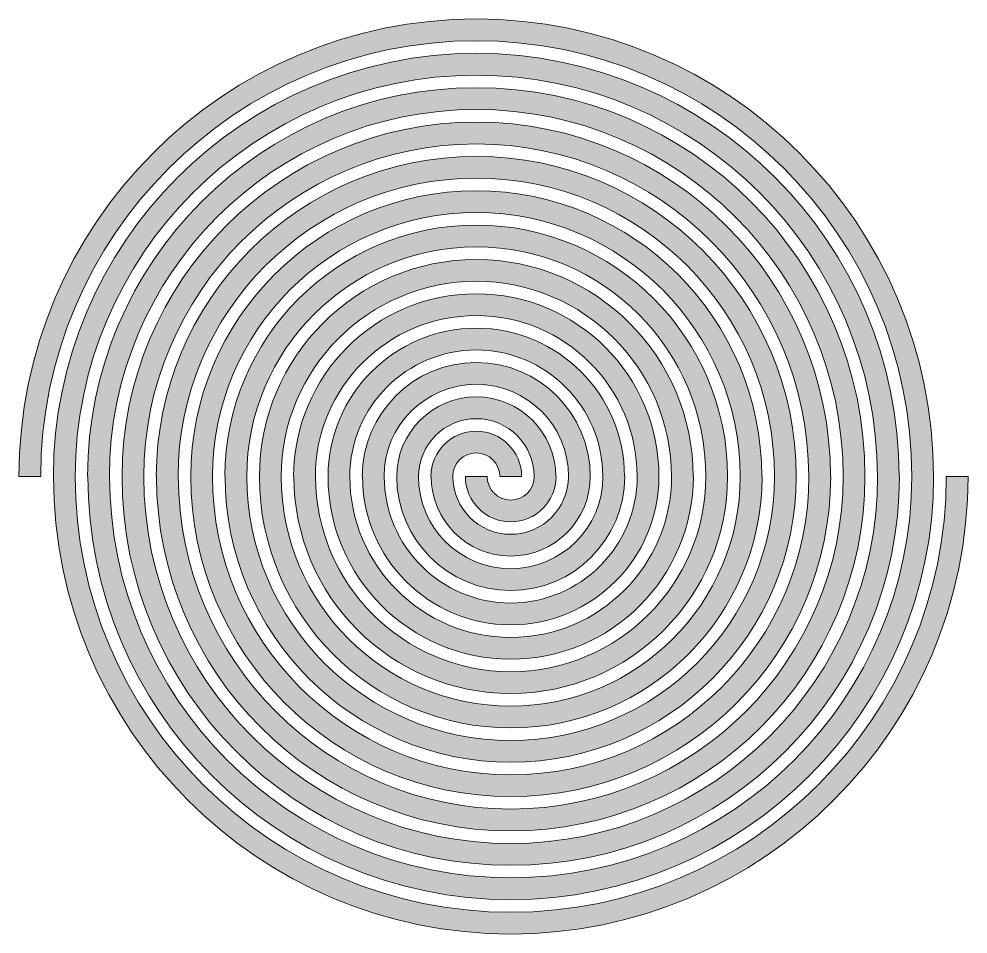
# Model space of a CAD drawing. Header units: inches. Extents: x 66.5 to 151.5, y -172.7 to -90.7.
import ezdxf

# ---------------------------------------------------------------- set-up
doc = ezdxf.new("R2010")
doc.units = ezdxf.units.IN
doc.header["$MEASUREMENT"] = 0
doc.layers.add('Layer 1', color=7, linetype='Continuous')

# ---------------------------------------------------------------- blocks, each defined once
blk = doc.blocks.new('block 3')
at = {"layer": 'Layer 1', "true_color": 0x231f20}
h = blk.add_hatch(color=179, dxfattribs=at)
h.dxf.hatch_style = 2
edge = h.paths.add_edge_path()
edge.add_spline(control_points=[(107.48, -92.679), (128.998, -92.679), (146.505, -110.185), (146.505, -131.704), (146.505, -151.521), (130.382, -167.643), (110.566, -167.643), (90.749, -167.643), (74.627, -151.521), (74.627, -131.704), (74.627, -131.704), (74.607, -131.704), (74.607, -131.704), (74.607, -113.578), (89.354, -98.831), (107.48, -98.831), (125.606, -98.831), (140.353, -113.578), (140.353, -131.704), (140.353, -148.128), (126.99, -161.491), (110.566, -161.491), (94.141, -161.491), (80.779, -148.128), (80.779, -131.704), (80.779, -131.704), (80.759, -131.704), (80.759, -131.704), (80.759, -116.97), (92.746, -104.983), (107.48, -104.983), (122.213, -104.983), (134.2, -116.97), (134.2, -131.704), (134.2, -144.736), (123.598, -155.338), (110.566, -155.338), (97.534, -155.338), (86.931, -144.736), (86.931, -131.704), (86.931, -131.704), (86.912, -131.704), (86.912, -131.704), (86.912, -120.363), (96.139, -111.136), (107.48, -111.136), (118.821, -111.136), (128.048, -120.363), (128.048, -131.704), (128.048, -131.704), (128.048, -131.704), (128.048, -131.704), (128.048, -141.343), (120.205, -149.186), (110.566, -149.186), (100.926, -149.186), (93.084, -141.343), (93.084, -131.704), (93.084, -131.704), (93.064, -131.704), (93.064, -131.704), (93.064, -123.755), (99.531, -117.288), (107.48, -117.288), (115.429, -117.288), (121.895, -123.755), (121.895, -131.704), (121.895, -131.704), (121.896, -131.704), (121.896, -131.704), (121.896, -137.951), (116.813, -143.034), (110.566, -143.034), (104.318, -143.034), (99.236, -137.951), (99.236, -131.704), (99.236, -131.704), (99.216, -131.704), (99.216, -131.704), (99.216, -127.148), (102.923, -123.441), (107.48, -123.441), (112.036, -123.441), (115.743, -127.148), (115.743, -131.704), (115.743, -131.704), (115.743, -131.704), (115.743, -131.704), (115.743, -134.559), (113.42, -136.881), (110.566, -136.881), (107.711, -136.881), (105.388, -134.559), (105.388, -131.704), (105.388, -131.704), (105.369, -131.704), (105.369, -131.704), (105.369, -130.54), (106.316, -129.593), (107.48, -129.593), (108.644, -129.593), (109.591, -130.54), (109.591, -131.704), (109.591, -131.704), (111.541, -131.704), (111.541, -131.704), (111.541, -129.465), (109.719, -127.643), (107.48, -127.643), (105.241, -127.643), (103.419, -129.465), (103.419, -131.704), (103.419, -131.704), (103.438, -131.704), (103.438, -131.704), (103.438, -135.634), (106.636, -138.831), (110.566, -138.831), (114.495, -138.831), (117.693, -135.634), (117.693, -131.704), (117.693, -131.704), (117.693, -131.704), (117.693, -131.704), (117.693, -126.072), (113.112, -121.491), (107.48, -121.491), (101.848, -121.491), (97.266, -126.072), (97.266, -131.704), (97.266, -131.704), (97.286, -131.704), (97.286, -131.704), (97.286, -139.026), (103.243, -144.983), (110.566, -144.983), (117.888, -144.983), (123.846, -139.026), (123.846, -131.704), (123.846, -131.704), (123.845, -131.704), (123.845, -131.704), (123.845, -122.68), (116.504, -115.338), (107.48, -115.338), (98.456, -115.338), (91.114, -122.68), (91.114, -131.704), (91.114, -131.704), (91.134, -131.704), (91.134, -131.704), (91.134, -142.419), (99.851, -151.136), (110.566, -151.136), (121.281, -151.136), (129.998, -142.419), (129.998, -131.704), (129.998, -131.704), (129.998, -131.704), (129.998, -131.704), (129.998, -119.287), (119.896, -109.186), (107.48, -109.186), (95.063, -109.186), (84.962, -119.287), (84.962, -131.704), (84.962, -131.704), (84.981, -131.704), (84.981, -131.704), (84.981, -145.811), (96.458, -157.288), (110.566, -157.288), (124.673, -157.288), (136.15, -145.811), (136.15, -131.704), (136.15, -115.895), (123.289, -103.034), (107.48, -103.034), (91.671, -103.034), (78.81, -115.895), (78.81, -131.704), (78.81, -131.704), (78.829, -131.704), (78.829, -131.704), (78.829, -149.204), (93.066, -163.441), (110.566, -163.441), (128.065, -163.441), (142.303, -149.204), (142.303, -131.704), (142.303, -112.503), (126.681, -96.881), (107.48, -96.881), (88.279, -96.881), (72.657, -112.503), (72.657, -131.704), (72.657, -131.704), (72.677, -131.704), (72.677, -131.704), (72.677, -152.596), (89.674, -169.593), (110.566, -169.593), (131.458, -169.593), (148.455, -152.596), (148.455, -131.704), (148.455, -109.11), (130.073, -90.729), (107.48, -90.729), (84.886, -90.729), (66.505, -109.11), (66.505, -131.704), (66.505, -131.704), (68.455, -131.704), (68.455, -131.704), (68.455, -110.185), (85.961, -92.679), (107.48, -92.679)], knot_values=[0, 0, 0, 0, 1, 1, 1, 2, 2, 2, 3, 3, 3, 4, 4, 4, 5, 5, 5, 6, 6, 6, 7, 7, 7, 8, 8, 8, 9, 9, 9, 10, 10, 10, 11, 11, 11, 12, 12, 12, 13, 13, 13, 14, 14, 14, 15, 15, 15, 16, 16, 16, 17, 17, 17, 18, 18, 18, 19, 19, 19, 20, 20, 20, 21, 21, 21, 22, 22, 22, 23, 23, 23, 24, 24, 24, 25, 25, 25, 26, 26, 26, 27, 27, 27, 28, 28, 28, 29, 29, 29, 30, 30, 30, 31, 31, 31, 32, 32, 32, 33, 33, 33, 34, 34, 34, 35, 35, 35, 36, 36, 36, 37, 37, 37, 38, 38, 38, 39, 39, 39, 40, 40, 40, 41, 41, 41, 42, 42, 42, 43, 43, 43, 44, 44, 44, 45, 45, 45, 46, 46, 46, 47, 47, 47, 48, 48, 48, 49, 49, 49, 50, 50, 50, 51, 51, 51, 52, 52, 52, 53, 53, 53, 54, 54, 54, 55, 55, 55, 56, 56, 56, 57, 57, 57, 58, 58, 58, 59, 59, 59, 60, 60, 60, 61, 61, 61, 62, 62, 62, 63, 63, 63, 64, 64, 64, 65, 65, 65, 66, 66, 66, 67, 67, 67, 68, 68, 68, 69, 69, 69, 70, 70, 70, 71, 71, 71, 72, 72, 72, 72], degree=3, periodic=1)
h = blk.add_hatch(color=179, dxfattribs=at)
h.dxf.hatch_style = 2
edge = h.paths.add_edge_path()
edge.add_spline(control_points=[(149.591, -131.704), (149.591, -153.222), (132.084, -170.729), (110.566, -170.729), (89.047, -170.729), (71.541, -153.222), (71.541, -131.704), (71.541, -111.887), (87.663, -95.765), (107.48, -95.765), (127.297, -95.765), (143.419, -111.887), (143.419, -131.704), (143.419, -131.704), (143.439, -131.704), (143.439, -131.704), (143.439, -149.83), (128.692, -164.576), (110.566, -164.576), (92.44, -164.576), (77.693, -149.83), (77.693, -131.704), (77.693, -115.279), (91.055, -101.917), (107.48, -101.917), (123.904, -101.917), (137.266, -115.279), (137.266, -131.704), (137.266, -131.704), (137.286, -131.704), (137.286, -131.704), (137.286, -146.437), (125.3, -158.424), (110.566, -158.424), (95.832, -158.424), (83.845, -146.437), (83.845, -131.704), (83.845, -118.672), (94.448, -108.069), (107.48, -108.069), (120.512, -108.069), (131.114, -118.672), (131.114, -131.704), (131.114, -131.704), (131.134, -131.704), (131.134, -131.704), (131.134, -143.045), (121.907, -152.272), (110.566, -152.272), (99.224, -152.272), (89.998, -143.045), (89.998, -131.704), (89.998, -122.064), (97.84, -114.222), (107.48, -114.222), (117.12, -114.222), (124.962, -122.064), (124.962, -131.704), (124.962, -131.704), (124.981, -131.704), (124.981, -131.704), (124.981, -139.653), (118.514, -146.12), (110.566, -146.12), (102.617, -146.12), (96.15, -139.653), (96.15, -131.704), (96.15, -125.457), (101.233, -120.374), (107.48, -120.374), (113.727, -120.374), (118.81, -125.457), (118.81, -131.704), (118.81, -131.704), (118.829, -131.704), (118.829, -131.704), (118.829, -136.26), (115.122, -139.967), (110.566, -139.967), (106.009, -139.967), (102.302, -136.26), (102.302, -131.704), (102.302, -128.849), (104.625, -126.526), (107.48, -126.526), (110.334, -126.526), (112.657, -128.849), (112.657, -131.704), (112.657, -131.704), (112.677, -131.704), (112.677, -131.704), (112.677, -132.868), (111.73, -133.815), (110.566, -133.815), (109.402, -133.815), (108.455, -132.868), (108.455, -131.704), (108.455, -131.704), (106.505, -131.704), (106.505, -131.704), (106.505, -133.943), (108.327, -135.765), (110.566, -135.765), (112.805, -135.765), (114.627, -133.943), (114.627, -131.704), (114.627, -131.704), (114.607, -131.704), (114.607, -131.704), (114.607, -127.774), (111.41, -124.576), (107.48, -124.576), (103.55, -124.576), (100.352, -127.774), (100.352, -131.704), (100.352, -137.335), (104.934, -141.917), (110.566, -141.917), (116.197, -141.917), (120.779, -137.335), (120.779, -131.704), (120.779, -131.704), (120.76, -131.704), (120.76, -131.704), (120.76, -124.381), (114.802, -118.424), (107.48, -118.424), (100.157, -118.424), (94.2, -124.381), (94.2, -131.704), (94.2, -140.728), (101.542, -148.069), (110.566, -148.069), (119.59, -148.069), (126.931, -140.728), (126.931, -131.704), (126.931, -131.704), (126.912, -131.704), (126.912, -131.704), (126.912, -120.989), (118.195, -112.272), (107.48, -112.272), (96.765, -112.272), (88.048, -120.989), (88.048, -131.704), (88.048, -144.12), (98.149, -154.222), (110.566, -154.222), (122.982, -154.222), (133.083, -144.12), (133.083, -131.704), (133.083, -131.704), (133.064, -131.704), (133.064, -131.704), (133.064, -117.597), (121.587, -106.12), (107.48, -106.12), (93.372, -106.12), (81.895, -117.597), (81.895, -131.704), (81.895, -147.513), (94.757, -160.374), (110.566, -160.374), (126.375, -160.374), (139.236, -147.513), (139.236, -131.704), (139.236, -131.704), (139.216, -131.704), (139.216, -131.704), (139.216, -114.204), (124.98, -99.967), (107.48, -99.967), (89.98, -99.967), (75.743, -114.204), (75.743, -131.704), (75.743, -150.905), (91.364, -166.526), (110.566, -166.526), (129.767, -166.526), (145.389, -150.905), (145.389, -131.704), (145.389, -131.704), (145.369, -131.704), (145.369, -131.704), (145.369, -110.812), (128.372, -93.815), (107.48, -93.815), (86.588, -93.815), (69.591, -110.812), (69.591, -131.704), (69.591, -154.298), (87.972, -172.679), (110.566, -172.679), (133.16, -172.679), (151.541, -154.298), (151.541, -131.704), (151.541, -131.704), (149.591, -131.704), (149.591, -131.704)], knot_values=[0, 0, 0, 0, 1, 1, 1, 2, 2, 2, 3, 3, 3, 4, 4, 4, 5, 5, 5, 6, 6, 6, 7, 7, 7, 8, 8, 8, 9, 9, 9, 10, 10, 10, 11, 11, 11, 12, 12, 12, 13, 13, 13, 14, 14, 14, 15, 15, 15, 16, 16, 16, 17, 17, 17, 18, 18, 18, 19, 19, 19, 20, 20, 20, 21, 21, 21, 22, 22, 22, 23, 23, 23, 24, 24, 24, 25, 25, 25, 26, 26, 26, 27, 27, 27, 28, 28, 28, 29, 29, 29, 30, 30, 30, 31, 31, 31, 32, 32, 32, 33, 33, 33, 34, 34, 34, 35, 35, 35, 36, 36, 36, 37, 37, 37, 38, 38, 38, 39, 39, 39, 40, 40, 40, 41, 41, 41, 42, 42, 42, 43, 43, 43, 44, 44, 44, 45, 45, 45, 46, 46, 46, 47, 47, 47, 48, 48, 48, 49, 49, 49, 50, 50, 50, 51, 51, 51, 52, 52, 52, 53, 53, 53, 54, 54, 54, 55, 55, 55, 56, 56, 56, 57, 57, 57, 58, 58, 58, 59, 59, 59, 60, 60, 60, 61, 61, 61, 62, 62, 62, 63, 63, 63, 64, 64, 64, 65, 65, 65, 66, 66, 66, 66], degree=3, periodic=1)
at = {"layer": 'Layer 1', "lineweight": 0}
for points, knots in [([(107.48, -92.679), (128.998, -92.679), (146.505, -110.185), (146.505, -131.704), (146.505, -151.521), (130.382, -167.643), (110.566, -167.643), (90.749, -167.643), (74.627, -151.521), (74.627, -131.704), (74.627, -131.704), (74.607, -131.704), (74.607, -131.704), (74.607, -113.578), (89.354, -98.831), (107.48, -98.831), (125.606, -98.831), (140.353, -113.578), (140.353, -131.704), (140.353, -148.128), (126.99, -161.491), (110.566, -161.491), (94.141, -161.491), (80.779, -148.128), (80.779, -131.704), (80.779, -131.704), (80.759, -131.704), (80.759, -131.704), (80.759, -116.97), (92.746, -104.983), (107.48, -104.983), (122.213, -104.983), (134.2, -116.97), (134.2, -131.704), (134.2, -144.736), (123.598, -155.338), (110.566, -155.338), (97.534, -155.338), (86.931, -144.736), (86.931, -131.704), (86.931, -131.704), (86.912, -131.704), (86.912, -131.704), (86.912, -120.363), (96.139, -111.136), (107.48, -111.136), (118.821, -111.136), (128.048, -120.363), (128.048, -131.704), (128.048, -131.704), (128.048, -131.704), (128.048, -131.704), (128.048, -141.343), (120.205, -149.186), (110.566, -149.186), (100.926, -149.186), (93.084, -141.343), (93.084, -131.704), (93.084, -131.704), (93.064, -131.704), (93.064, -131.704), (93.064, -123.755), (99.531, -117.288), (107.48, -117.288), (115.429, -117.288), (121.895, -123.755), (121.895, -131.704), (121.895, -131.704), (121.896, -131.704), (121.896, -131.704), (121.896, -137.951), (116.813, -143.034), (110.566, -143.034), (104.318, -143.034), (99.236, -137.951), (99.236, -131.704), (99.236, -131.704), (99.216, -131.704), (99.216, -131.704), (99.216, -127.148), (102.923, -123.441), (107.48, -123.441), (112.036, -123.441), (115.743, -127.148), (115.743, -131.704), (115.743, -131.704), (115.743, -131.704), (115.743, -131.704), (115.743, -134.559), (113.42, -136.881), (110.566, -136.881), (107.711, -136.881), (105.388, -134.559), (105.388, -131.704), (105.388, -131.704), (105.369, -131.704), (105.369, -131.704), (105.369, -130.54), (106.316, -129.593), (107.48, -129.593), (108.644, -129.593), (109.591, -130.54), (109.591, -131.704), (109.591, -131.704), (111.541, -131.704), (111.541, -131.704), (111.541, -129.465), (109.719, -127.643), (107.48, -127.643), (105.241, -127.643), (103.419, -129.465), (103.419, -131.704), (103.419, -131.704), (103.438, -131.704), (103.438, -131.704), (103.438, -135.634), (106.636, -138.831), (110.566, -138.831), (114.495, -138.831), (117.693, -135.634), (117.693, -131.704), (117.693, -131.704), (117.693, -131.704), (117.693, -131.704), (117.693, -126.072), (113.112, -121.491), (107.48, -121.491), (101.848, -121.491), (97.266, -126.072), (97.266, -131.704), (97.266, -131.704), (97.286, -131.704), (97.286, -131.704), (97.286, -139.026), (103.243, -144.983), (110.566, -144.983), (117.888, -144.983), (123.846, -139.026), (123.846, -131.704), (123.846, -131.704), (123.845, -131.704), (123.845, -131.704), (123.845, -122.68), (116.504, -115.338), (107.48, -115.338), (98.456, -115.338), (91.114, -122.68), (91.114, -131.704), (91.114, -131.704), (91.134, -131.704), (91.134, -131.704), (91.134, -142.419), (99.851, -151.136), (110.566, -151.136), (121.281, -151.136), (129.998, -142.419), (129.998, -131.704), (129.998, -131.704), (129.998, -131.704), (129.998, -131.704), (129.998, -119.287), (119.896, -109.186), (107.48, -109.186), (95.063, -109.186), (84.962, -119.287), (84.962, -131.704), (84.962, -131.704), (84.981, -131.704), (84.981, -131.704), (84.981, -145.811), (96.458, -157.288), (110.566, -157.288), (124.673, -157.288), (136.15, -145.811), (136.15, -131.704), (136.15, -115.895), (123.289, -103.034), (107.48, -103.034), (91.671, -103.034), (78.81, -115.895), (78.81, -131.704), (78.81, -131.704), (78.829, -131.704), (78.829, -131.704), (78.829, -149.204), (93.066, -163.441), (110.566, -163.441), (128.065, -163.441), (142.303, -149.204), (142.303, -131.704), (142.303, -112.503), (126.681, -96.881), (107.48, -96.881), (88.279, -96.881), (72.657, -112.503), (72.657, -131.704), (72.657, -131.704), (72.677, -131.704), (72.677, -131.704), (72.677, -152.596), (89.674, -169.593), (110.566, -169.593), (131.458, -169.593), (148.455, -152.596), (148.455, -131.704), (148.455, -109.11), (130.073, -90.729), (107.48, -90.729), (84.886, -90.729), (66.505, -109.11), (66.505, -131.704), (66.505, -131.704), (68.455, -131.704), (68.455, -131.704), (68.455, -110.185), (85.961, -92.679), (107.48, -92.679)], [0, 0, 0, 0, 1, 1, 1, 2, 2, 2, 3, 3, 3, 4, 4, 4, 5, 5, 5, 6, 6, 6, 7, 7, 7, 8, 8, 8, 9, 9, 9, 10, 10, 10, 11, 11, 11, 12, 12, 12, 13, 13, 13, 14, 14, 14, 15, 15, 15, 16, 16, 16, 17, 17, 17, 18, 18, 18, 19, 19, 19, 20, 20, 20, 21, 21, 21, 22, 22, 22, 23, 23, 23, 24, 24, 24, 25, 25, 25, 26, 26, 26, 27, 27, 27, 28, 28, 28, 29, 29, 29, 30, 30, 30, 31, 31, 31, 32, 32, 32, 33, 33, 33, 34, 34, 34, 35, 35, 35, 36, 36, 36, 37, 37, 37, 38, 38, 38, 39, 39, 39, 40, 40, 40, 41, 41, 41, 42, 42, 42, 43, 43, 43, 44, 44, 44, 45, 45, 45, 46, 46, 46, 47, 47, 47, 48, 48, 48, 49, 49, 49, 50, 50, 50, 51, 51, 51, 52, 52, 52, 53, 53, 53, 54, 54, 54, 55, 55, 55, 56, 56, 56, 57, 57, 57, 58, 58, 58, 59, 59, 59, 60, 60, 60, 61, 61, 61, 62, 62, 62, 63, 63, 63, 64, 64, 64, 65, 65, 65, 66, 66, 66, 67, 67, 67, 68, 68, 68, 69, 69, 69, 70, 70, 70, 71, 71, 71, 72, 72, 72, 72]), ([(149.591, -131.704), (149.591, -153.222), (132.084, -170.729), (110.566, -170.729), (89.047, -170.729), (71.541, -153.222), (71.541, -131.704), (71.541, -111.887), (87.663, -95.765), (107.48, -95.765), (127.297, -95.765), (143.419, -111.887), (143.419, -131.704), (143.419, -131.704), (143.439, -131.704), (143.439, -131.704), (143.439, -149.83), (128.692, -164.576), (110.566, -164.576), (92.44, -164.576), (77.693, -149.83), (77.693, -131.704), (77.693, -115.279), (91.055, -101.917), (107.48, -101.917), (123.904, -101.917), (137.266, -115.279), (137.266, -131.704), (137.266, -131.704), (137.286, -131.704), (137.286, -131.704), (137.286, -146.437), (125.3, -158.424), (110.566, -158.424), (95.832, -158.424), (83.845, -146.437), (83.845, -131.704), (83.845, -118.672), (94.448, -108.069), (107.48, -108.069), (120.512, -108.069), (131.114, -118.672), (131.114, -131.704), (131.114, -131.704), (131.134, -131.704), (131.134, -131.704), (131.134, -143.045), (121.907, -152.272), (110.566, -152.272), (99.224, -152.272), (89.998, -143.045), (89.998, -131.704), (89.998, -122.064), (97.84, -114.222), (107.48, -114.222), (117.12, -114.222), (124.962, -122.064), (124.962, -131.704), (124.962, -131.704), (124.981, -131.704), (124.981, -131.704), (124.981, -139.653), (118.514, -146.12), (110.566, -146.12), (102.617, -146.12), (96.15, -139.653), (96.15, -131.704), (96.15, -125.457), (101.233, -120.374), (107.48, -120.374), (113.727, -120.374), (118.81, -125.457), (118.81, -131.704), (118.81, -131.704), (118.829, -131.704), (118.829, -131.704), (118.829, -136.26), (115.122, -139.967), (110.566, -139.967), (106.009, -139.967), (102.302, -136.26), (102.302, -131.704), (102.302, -128.849), (104.625, -126.526), (107.48, -126.526), (110.334, -126.526), (112.657, -128.849), (112.657, -131.704), (112.657, -131.704), (112.677, -131.704), (112.677, -131.704), (112.677, -132.868), (111.73, -133.815), (110.566, -133.815), (109.402, -133.815), (108.455, -132.868), (108.455, -131.704), (108.455, -131.704), (106.505, -131.704), (106.505, -131.704), (106.505, -133.943), (108.327, -135.765), (110.566, -135.765), (112.805, -135.765), (114.627, -133.943), (114.627, -131.704), (114.627, -131.704), (114.607, -131.704), (114.607, -131.704), (114.607, -127.774), (111.41, -124.576), (107.48, -124.576), (103.55, -124.576), (100.352, -127.774), (100.352, -131.704), (100.352, -137.335), (104.934, -141.917), (110.566, -141.917), (116.197, -141.917), (120.779, -137.335), (120.779, -131.704), (120.779, -131.704), (120.76, -131.704), (120.76, -131.704), (120.76, -124.381), (114.802, -118.424), (107.48, -118.424), (100.157, -118.424), (94.2, -124.381), (94.2, -131.704), (94.2, -140.728), (101.542, -148.069), (110.566, -148.069), (119.59, -148.069), (126.931, -140.728), (126.931, -131.704), (126.931, -131.704), (126.912, -131.704), (126.912, -131.704), (126.912, -120.989), (118.195, -112.272), (107.48, -112.272), (96.765, -112.272), (88.048, -120.989), (88.048, -131.704), (88.048, -144.12), (98.149, -154.222), (110.566, -154.222), (122.982, -154.222), (133.083, -144.12), (133.083, -131.704), (133.083, -131.704), (133.064, -131.704), (133.064, -131.704), (133.064, -117.597), (121.587, -106.12), (107.48, -106.12), (93.372, -106.12), (81.895, -117.597), (81.895, -131.704), (81.895, -147.513), (94.757, -160.374), (110.566, -160.374), (126.375, -160.374), (139.236, -147.513), (139.236, -131.704), (139.236, -131.704), (139.216, -131.704), (139.216, -131.704), (139.216, -114.204), (124.98, -99.967), (107.48, -99.967), (89.98, -99.967), (75.743, -114.204), (75.743, -131.704), (75.743, -150.905), (91.364, -166.526), (110.566, -166.526), (129.767, -166.526), (145.389, -150.905), (145.389, -131.704), (145.389, -131.704), (145.369, -131.704), (145.369, -131.704), (145.369, -110.812), (128.372, -93.815), (107.48, -93.815), (86.588, -93.815), (69.591, -110.812), (69.591, -131.704), (69.591, -154.298), (87.972, -172.679), (110.566, -172.679), (133.16, -172.679), (151.541, -154.298), (151.541, -131.704), (151.541, -131.704), (149.591, -131.704), (149.591, -131.704)], [0, 0, 0, 0, 1, 1, 1, 2, 2, 2, 3, 3, 3, 4, 4, 4, 5, 5, 5, 6, 6, 6, 7, 7, 7, 8, 8, 8, 9, 9, 9, 10, 10, 10, 11, 11, 11, 12, 12, 12, 13, 13, 13, 14, 14, 14, 15, 15, 15, 16, 16, 16, 17, 17, 17, 18, 18, 18, 19, 19, 19, 20, 20, 20, 21, 21, 21, 22, 22, 22, 23, 23, 23, 24, 24, 24, 25, 25, 25, 26, 26, 26, 27, 27, 27, 28, 28, 28, 29, 29, 29, 30, 30, 30, 31, 31, 31, 32, 32, 32, 33, 33, 33, 34, 34, 34, 35, 35, 35, 36, 36, 36, 37, 37, 37, 38, 38, 38, 39, 39, 39, 40, 40, 40, 41, 41, 41, 42, 42, 42, 43, 43, 43, 44, 44, 44, 45, 45, 45, 46, 46, 46, 47, 47, 47, 48, 48, 48, 49, 49, 49, 50, 50, 50, 51, 51, 51, 52, 52, 52, 53, 53, 53, 54, 54, 54, 55, 55, 55, 56, 56, 56, 57, 57, 57, 58, 58, 58, 59, 59, 59, 60, 60, 60, 61, 61, 61, 62, 62, 62, 63, 63, 63, 64, 64, 64, 65, 65, 65, 66, 66, 66, 66])]:
    blk.add_open_spline(points, degree=3, knots=knots, dxfattribs=at)

msp = doc.modelspace()

# ---------------------------------------------------------------- block references
at = {"layer": 'Layer 1'}
msp.add_blockref('block 3', (0, 0), dxfattribs=at)

doc.saveas('drawing.dxf')
